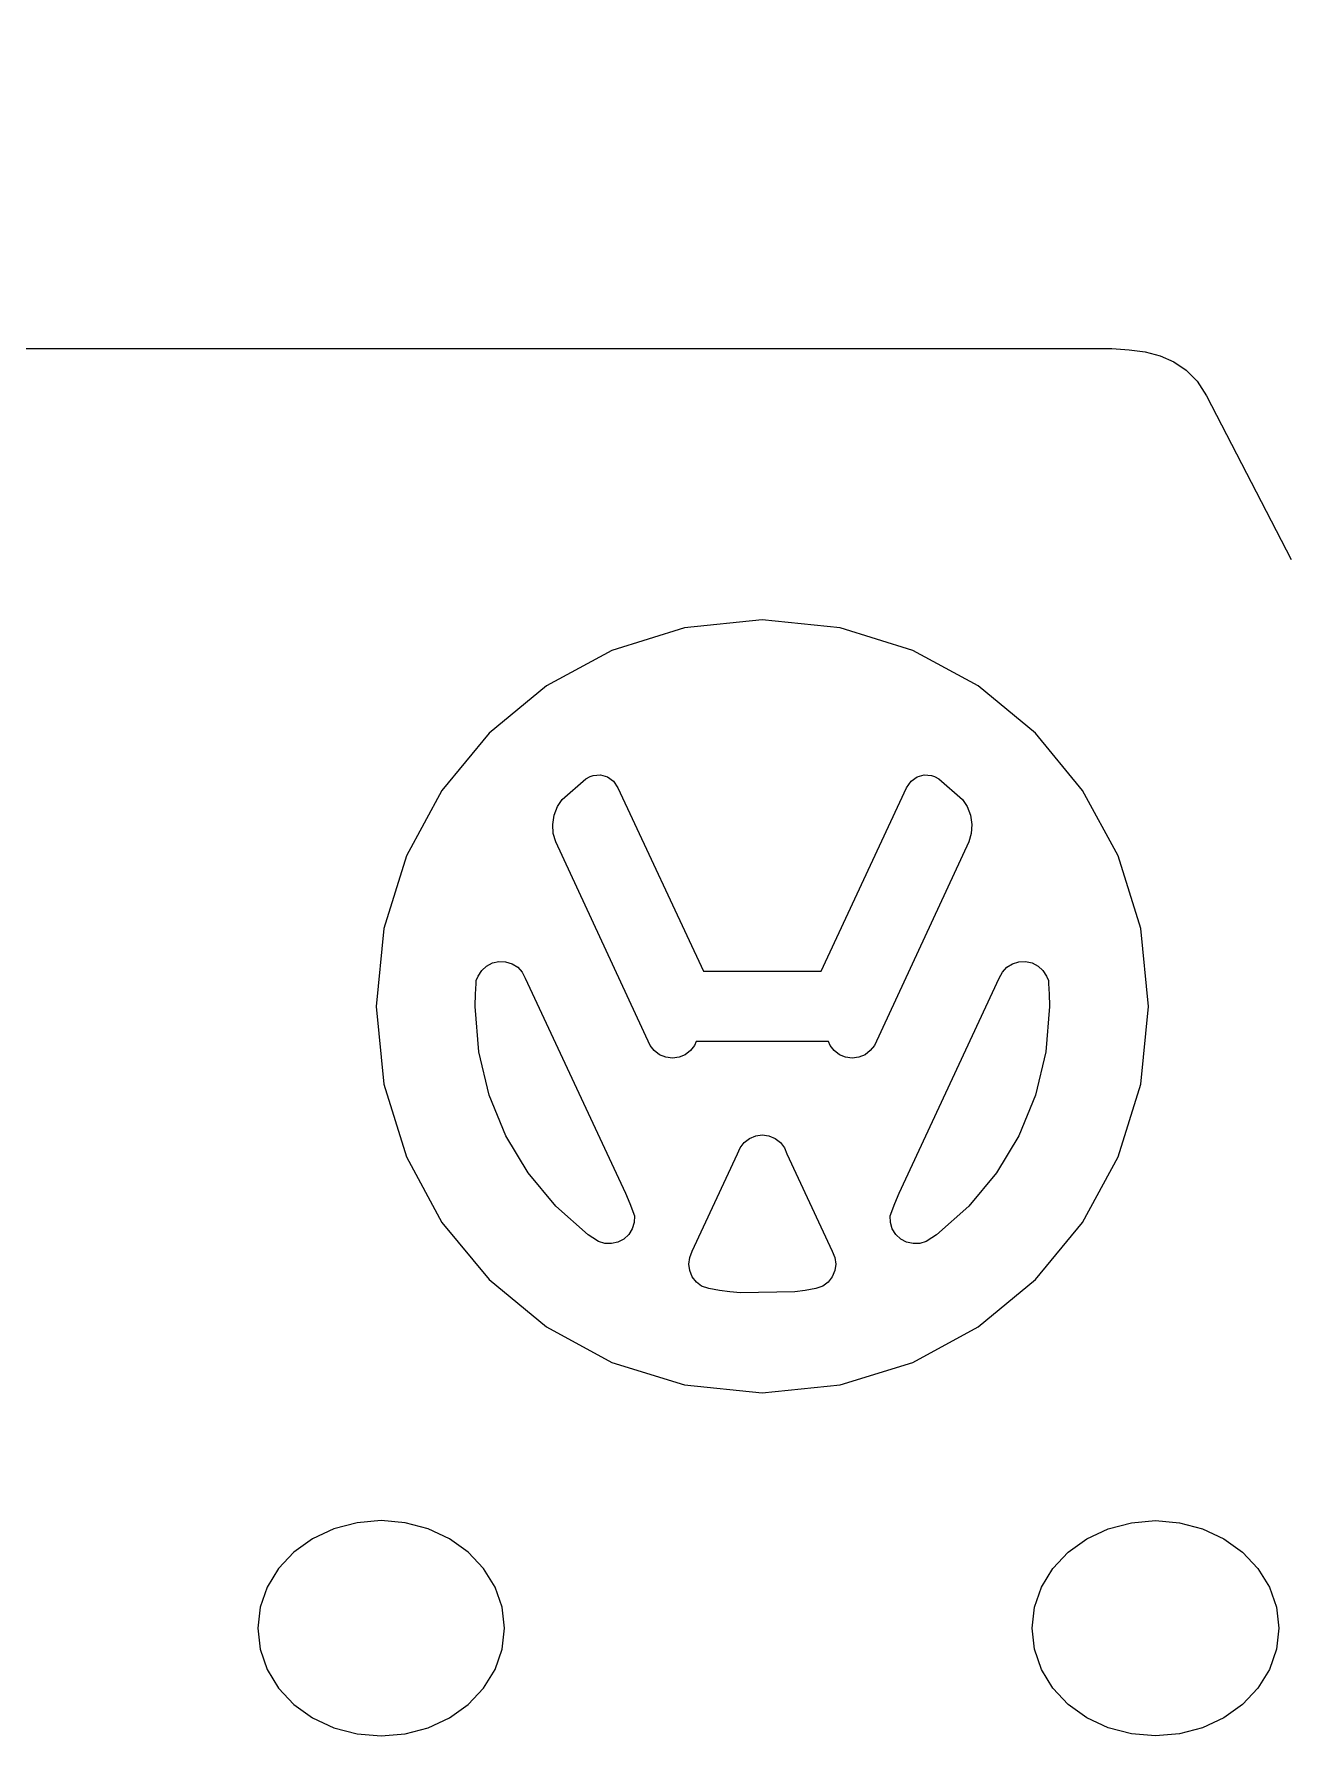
# Model space of a CAD drawing. Header units: millimetres. Extents: x -516 to 519, y -297 to 340.
# Drawn here: x -204.53 to -167.8, y -278.86 to -228.9 of the extents above; entities that cross this region are included whole.
import ezdxf

# ---------------------------------------------------------------- set-up
doc = ezdxf.new("R2010")
doc.units = ezdxf.units.MM
doc.header["$MEASUREMENT"] = 0
doc.layers.add('layer 1', color=7, linetype='Continuous')

msp = doc.modelspace()

# ---------------------------------------------------------------- linework, layer by layer
at = {"layer": 'layer 1', "color": 114, "lineweight": 18}
msp.add_open_spline([(-147.5539, -195.1329), (-147.5539, -195.1329), (-147.5539, -187.5409), (-147.5539, -187.5409), (-147.5539, -187.5409), (-149.0547, -187.5409), (-149.0547, -187.5409), (-149.0547, -187.5409), (-149.0547, -193.6321), (-149.0547, -193.6321), (-149.0547, -193.6321), (-262.4847, -193.6321), (-262.4847, -193.6321), (-262.4847, -193.6321), (-262.4847, -187.5409), (-262.4847, -187.5409), (-262.4847, -187.5409), (-263.9849, -187.5409), (-263.9849, -187.5409), (-263.9849, -187.5409), (-263.9849, -193.6321), (-263.9849, -193.6321), (-263.9849, -193.6321), (-283.1202, -193.6321), (-283.1202, -193.6321), (-283.1202, -193.6321), (-283.1202, -187.5409), (-283.1202, -187.5409), (-283.1202, -187.5409), (-284.621, -187.5409), (-284.621, -187.5409), (-284.621, -187.5409), (-284.621, -193.6321), (-284.621, -193.6321), (-284.621, -193.6321), (-320.6148, -193.6321), (-320.6148, -193.6321), (-320.6148, -193.6321), (-320.6148, -187.5409), (-320.6148, -187.5409), (-320.6148, -187.5409), (-322.1154, -187.5409), (-322.1154, -187.5409), (-322.1154, -187.5409), (-322.1154, -193.6321), (-322.1154, -193.6321), (-322.1154, -193.6321), (-324.5463, -193.6321), (-324.5463, -193.6321), (-324.5463, -193.6321), (-324.5463, -187.5409), (-324.5463, -187.5409), (-324.5463, -187.5409), (-326.0465, -187.5409), (-326.0465, -187.5409), (-326.0465, -187.5409), (-326.0465, -193.6321), (-326.0465, -193.6321), (-326.0465, -193.6321), (-364.675, -193.6321), (-364.675, -193.6321), (-364.675, -193.6321), (-369.4818, -193.7393), (-369.4818, -193.7393), (-369.4818, -193.7393), (-373.7056, -194.0437), (-373.7056, -194.0437), (-373.7056, -194.0437), (-377.445, -194.5232), (-377.445, -194.5232), (-377.445, -194.5232), (-380.8059, -195.1526), (-380.8059, -195.1526), (-380.8059, -195.1526), (-383.8933, -195.906), (-383.8933, -195.906), (-383.8933, -195.906), (-386.8117, -196.7573), (-386.8117, -196.7573), (-386.8117, -196.7573), (-389.6663, -197.6802), (-389.6663, -197.6802), (-389.6663, -197.6802), (-392.3459, -198.5767), (-392.3459, -198.5767), (-392.3459, -198.5767), (-392.3459, -200.1591), (-392.3459, -200.1591), (-392.3459, -200.1591), (-389.1972, -199.106), (-389.1972, -199.106), (-389.1972, -199.106), (-386.3705, -198.1919), (-386.3705, -198.1919), (-386.3705, -198.1919), (-383.505, -197.356), (-383.505, -197.356), (-383.505, -197.356), (-380.4899, -196.62), (-380.4899, -196.62), (-380.4899, -196.62), (-377.2111, -196.0066), (-377.2111, -196.0066), (-377.2111, -196.0066), (-373.5556, -195.538), (-373.5556, -195.538), (-373.5556, -195.538), (-369.4108, -195.2385), (-369.4108, -195.2385), (-369.4108, -195.2385), (-364.6581, -195.1329), (-364.6581, -195.1329), (-364.6581, -195.1329), (-326.0465, -195.1329), (-326.0465, -195.1329), (-326.0465, -195.1329), (-326.0465, -222.9142), (-326.0465, -222.9142), (-326.0465, -222.9142), (-371.7974, -222.9142), (-371.7974, -222.9142), (-371.7974, -222.9142), (-372.4588, -222.9618), (-372.4588, -222.9618), (-372.4588, -222.9618), (-373.1242, -223.1285), (-373.1242, -223.1285), (-373.1242, -223.1285), (-373.7246, -223.4227), (-373.7246, -223.4227), (-373.7246, -223.4227), (-374.2188, -223.8207), (-374.2188, -223.8207), (-374.2188, -223.8207), (-374.5841, -224.2651), (-374.5841, -224.2651), (-374.5841, -224.2651), (-374.8365, -224.6986), (-374.8365, -224.6986), (-374.8365, -224.6986), (-375.0104, -225.089), (-375.0104, -225.089), (-375.0104, -225.089), (-375.1378, -225.4236), (-375.1378, -225.4236), (-375.1378, -225.4236), (-378.8234, -235.448), (-378.8234, -235.448), (-378.8234, -235.448), (-379.163, -236.0729), (-379.163, -236.0729), (-379.163, -236.0729), (-379.5008, -236.7083), (-379.5008, -236.7083), (-379.5008, -236.7083), (-379.7965, -237.1872), (-379.7965, -237.1872), (-379.7965, -237.1872), (-380.0766, -237.5186), (-380.0766, -237.5186), (-380.0766, -237.5186), (-380.392, -237.7602), (-380.392, -237.7602), (-380.392, -237.7602), (-380.8551, -237.9658), (-380.8551, -237.9658), (-380.8551, -237.9658), (-381.5932, -238.1255), (-381.5932, -238.1255), (-381.5932, -238.1255), (-382.7249, -238.1915), (-382.7249, -238.1915), (-382.7249, -238.1915), (-392.3459, -238.1915), (-392.3459, -238.1915), (-392.3459, -238.1915), (-392.3459, -239.6923), (-392.3459, -239.6923), (-392.3459, -239.6923), (-382.6812, -239.6923), (-382.6812, -239.6923), (-382.6812, -239.6923), (-381.3897, -239.6168), (-381.3897, -239.6168), (-381.3897, -239.6168), (-380.387, -239.3999), (-380.387, -239.3999), (-380.387, -239.3999), (-379.62, -239.0592), (-379.62, -239.0592), (-379.62, -239.0592), (-379.0349, -238.6109), (-379.0349, -238.6109), (-379.0349, -238.6109), (-378.579, -238.0708), (-378.579, -238.0708), (-378.579, -238.0708), (-378.1985, -237.4563), (-378.1985, -237.4563), (-378.1985, -237.4563), (-377.841, -236.7832), (-377.841, -236.7832), (-377.841, -236.7832), (-377.4521, -236.0686), (-377.4521, -236.0686), (-377.4521, -236.0686), (-373.7322, -225.949), (-373.7322, -225.949), (-373.7322, -225.949), (-373.6229, -225.6615), (-373.6229, -225.6615), (-373.6229, -225.6615), (-373.4994, -225.3838), (-373.4994, -225.3838), (-373.4994, -225.3838), (-373.3478, -225.1247), (-373.3478, -225.1247), (-373.3478, -225.1247), (-373.1577, -224.8928), (-373.1577, -224.8928), (-373.1577, -224.8928), (-372.9143, -224.6964), (-372.9143, -224.6964), (-372.9143, -224.6964), (-372.6059, -224.5461), (-372.6059, -224.5461), (-372.6059, -224.5461), (-372.22, -224.4488), (-372.22, -224.4488), (-372.22, -224.4488), (-371.7438, -224.415), (-371.7438, -224.415), (-371.7438, -224.415), (-324.5463, -224.415), (-324.5463, -224.415), (-324.5463, -224.415), (-324.5463, -195.1329), (-324.5463, -195.1329), (-324.5463, -195.1329), (-322.1154, -195.1329), (-322.1154, -195.1329), (-322.1154, -195.1329), (-322.1154, -249.0481), (-322.1154, -249.0481)], degree=3, knots=[0, 0, 0, 0, 0.0123457, 0.0123457, 0.0123457, 0.0246914, 0.0246914, 0.0246914, 0.037037, 0.037037, 0.037037, 0.0493827, 0.0493827, 0.0493827, 0.0617284, 0.0617284, 0.0617284, 0.0740741, 0.0740741, 0.0740741, 0.0864198, 0.0864198, 0.0864198, 0.0987654, 0.0987654, 0.0987654, 0.1111111, 0.1111111, 0.1111111, 0.1234568, 0.1234568, 0.1234568, 0.1358025, 0.1358025, 0.1358025, 0.1481481, 0.1481481, 0.1481481, 0.1604938, 0.1604938, 0.1604938, 0.1728395, 0.1728395, 0.1728395, 0.1851852, 0.1851852, 0.1851852, 0.1975309, 0.1975309, 0.1975309, 0.2098765, 0.2098765, 0.2098765, 0.2222222, 0.2222222, 0.2222222, 0.2345679, 0.2345679, 0.2345679, 0.2469136, 0.2469136, 0.2469136, 0.2592593, 0.2592593, 0.2592593, 0.2716049, 0.2716049, 0.2716049, 0.2839506, 0.2839506, 0.2839506, 0.2962963, 0.2962963, 0.2962963, 0.308642, 0.308642, 0.308642, 0.3209877, 0.3209877, 0.3209877, 0.3333333, 0.3333333, 0.3333333, 0.345679, 0.345679, 0.345679, 0.3580247, 0.3580247, 0.3580247, 0.3703704, 0.3703704, 0.3703704, 0.382716, 0.382716, 0.382716, 0.3950617, 0.3950617, 0.3950617, 0.4074074, 0.4074074, 0.4074074, 0.4197531, 0.4197531, 0.4197531, 0.4320988, 0.4320988, 0.4320988, 0.4444444, 0.4444444, 0.4444444, 0.4567901, 0.4567901, 0.4567901, 0.4691358, 0.4691358, 0.4691358, 0.4814815, 0.4814815, 0.4814815, 0.4938272, 0.4938272, 0.4938272, 0.5061728, 0.5061728, 0.5061728, 0.5185185, 0.5185185, 0.5185185, 0.5308642, 0.5308642, 0.5308642, 0.5432099, 0.5432099, 0.5432099, 0.5555556, 0.5555556, 0.5555556, 0.5679012, 0.5679012, 0.5679012, 0.5802469, 0.5802469, 0.5802469, 0.5925926, 0.5925926, 0.5925926, 0.6049383, 0.6049383, 0.6049383, 0.617284, 0.617284, 0.617284, 0.6296296, 0.6296296, 0.6296296, 0.6419753, 0.6419753, 0.6419753, 0.654321, 0.654321, 0.654321, 0.6666667, 0.6666667, 0.6666667, 0.6790123, 0.6790123, 0.6790123, 0.691358, 0.691358, 0.691358, 0.7037037, 0.7037037, 0.7037037, 0.7160494, 0.7160494, 0.7160494, 0.7283951, 0.7283951, 0.7283951, 0.7407407, 0.7407407, 0.7407407, 0.7530864, 0.7530864, 0.7530864, 0.7654321, 0.7654321, 0.7654321, 0.7777778, 0.7777778, 0.7777778, 0.7901235, 0.7901235, 0.7901235, 0.8024691, 0.8024691, 0.8024691, 0.8148148, 0.8148148, 0.8148148, 0.8271605, 0.8271605, 0.8271605, 0.8395062, 0.8395062, 0.8395062, 0.8518519, 0.8518519, 0.8518519, 0.8641975, 0.8641975, 0.8641975, 0.8765432, 0.8765432, 0.8765432, 0.8888889, 0.8888889, 0.8888889, 0.9012346, 0.9012346, 0.9012346, 0.9135802, 0.9135802, 0.9135802, 0.9259259, 0.9259259, 0.9259259, 0.9382716, 0.9382716, 0.9382716, 0.9506173, 0.9506173, 0.9506173, 0.962963, 0.962963, 0.962963, 0.9753086, 0.9753086, 0.9753086, 0.9876543, 0.9876543, 0.9876543, 1, 1, 1, 1], dxfattribs=at)
at = {"layer": 'layer 1', "color": 250, "lineweight": 18}
for points, knots in [([(-392.3459, -249.0481), (-392.3459, -249.0481), (-377.8918, -249.0481), (-377.8918, -249.0481), (-377.8918, -249.0481), (-377.8918, -245.6731), (-377.8918, -245.6731), (-377.8918, -245.6731), (-377.679, -244.0575), (-377.679, -244.0575), (-377.679, -244.0575), (-377.0892, -242.326), (-377.0892, -242.326), (-377.0892, -242.326), (-376.1952, -240.5371), (-376.1952, -240.5371), (-376.1952, -240.5371), (-375.0695, -238.7493), (-375.0695, -238.7493), (-375.0695, -238.7493), (-373.7858, -237.0198), (-373.7858, -237.0198), (-373.7858, -237.0198), (-372.4156, -235.4076), (-372.4156, -235.4076), (-372.4156, -235.4076), (-371.0324, -233.9697), (-371.0324, -233.9697), (-371.0324, -233.9697), (-369.7087, -232.7647), (-369.7087, -232.7647), (-369.7087, -232.7647), (-368.659, -231.996), (-368.659, -231.996), (-368.659, -231.996), (-367.5918, -231.3251), (-367.5918, -231.3251), (-367.5918, -231.3251), (-366.5132, -230.7532), (-366.5132, -230.7532), (-366.5132, -230.7532), (-365.4296, -230.2815), (-365.4296, -230.2815), (-365.4296, -230.2815), (-364.6996, -230.0425), (-364.6996, -230.0425), (-364.6996, -230.0425), (-364.0594, -229.8567), (-364.0594, -229.8567), (-364.0594, -229.8567), (-363.4765, -229.7155), (-363.4765, -229.7155), (-363.4765, -229.7155), (-362.9195, -229.6127), (-362.9195, -229.6127), (-362.9195, -229.6127), (-362.3552, -229.5405), (-362.3552, -229.5405), (-362.3552, -229.5405), (-361.7522, -229.4914), (-361.7522, -229.4914), (-361.7522, -229.4914), (-361.078, -229.4581), (-361.078, -229.4581), (-361.078, -229.4581), (-360.3011, -229.4323), (-360.3011, -229.4323), (-360.3011, -229.4323), (-350.6338, -229.4323), (-350.6338, -229.4323), (-350.6338, -229.4323), (-349.8065, -229.4548), (-349.8065, -229.4548), (-349.8065, -229.4548), (-349.0942, -229.4832), (-349.0942, -229.4832), (-349.0942, -229.4832), (-348.4605, -229.5275), (-348.4605, -229.5275), (-348.4605, -229.5275), (-347.87, -229.5952), (-347.87, -229.5952), (-347.87, -229.5952), (-347.2872, -229.6953), (-347.2872, -229.6953), (-347.2872, -229.6953), (-346.677, -229.8374), (-346.677, -229.8374), (-346.677, -229.8374), (-346.0034, -230.0299), (-346.0034, -230.0299), (-346.0034, -230.0299), (-345.2316, -230.2815), (-345.2316, -230.2815), (-345.2316, -230.2815), (-344.1483, -230.7532), (-344.1483, -230.7532), (-344.1483, -230.7532), (-343.0697, -231.3251), (-343.0697, -231.3251), (-343.0697, -231.3251), (-342.0025, -231.996), (-342.0025, -231.996), (-342.0025, -231.996), (-340.9523, -232.7647), (-340.9523, -232.7647), (-340.9523, -232.7647), (-339.9254, -233.629), (-339.9254, -233.629), (-339.9254, -233.629), (-338.9292, -234.5885), (-338.9292, -234.5885), (-338.9292, -234.5885), (-337.968, -235.6405), (-337.968, -235.6405), (-337.968, -235.6405), (-337.0496, -236.7849), (-337.0496, -236.7849), (-337.0496, -236.7849), (-336.1791, -238.0182), (-336.1791, -238.0182), (-336.1791, -238.0182), (-335.5548, -238.9915), (-335.5548, -238.9915), (-335.5548, -238.9915), (-334.9441, -239.9051), (-334.9441, -239.9051), (-334.9441, -239.9051), (-334.3689, -240.7869), (-334.3689, -240.7869), (-334.3689, -240.7869), (-333.8501, -241.6638), (-333.8501, -241.6638), (-333.8501, -241.6638), (-333.4095, -242.5638), (-333.4095, -242.5638), (-333.4095, -242.5638), (-333.0682, -243.514), (-333.0682, -243.514), (-333.0682, -243.514), (-332.848, -244.5413), (-332.848, -244.5413), (-332.848, -244.5413), (-332.7697, -245.6731), (-332.7697, -245.6731), (-332.7697, -245.6731), (-332.7697, -249.0481), (-332.7697, -249.0481), (-332.7697, -249.0481), (-322.1154, -249.0481), (-322.1154, -249.0481), (-322.1154, -249.0481), (-320.6148, -249.0475), (-320.6148, -249.0475), (-320.6148, -249.0475), (-284.621, -249.0475), (-284.621, -249.0475), (-284.621, -249.0475), (-283.1202, -249.0475), (-283.1202, -249.0475), (-283.1202, -249.0475), (-222.3429, -249.0481), (-222.3429, -249.0481), (-222.3429, -249.0481), (-222.3429, -245.6731), (-222.3429, -245.6731), (-222.3429, -245.6731), (-219.1517, -239.518), (-219.1517, -239.518), (-219.1517, -239.518), (-218.8794, -239.0932), (-218.8794, -239.0932), (-218.8794, -239.0932), (-218.5601, -238.7646), (-218.5601, -238.7646), (-218.5601, -238.7646), (-218.197, -238.5191), (-218.197, -238.5191), (-218.197, -238.5191), (-217.7941, -238.3457), (-217.7941, -238.3457), (-217.7941, -238.3457), (-217.3539, -238.2321), (-217.3539, -238.2321), (-217.3539, -238.2321), (-216.8805, -238.1653), (-216.8805, -238.1653), (-216.8805, -238.1653), (-216.378, -238.1348), (-216.378, -238.1348), (-216.378, -238.1348), (-215.8488, -238.127), (-215.8488, -238.127), (-215.8488, -238.127), (-173.4063, -238.127), (-173.4063, -238.127), (-173.4063, -238.127), (-172.8772, -238.1348), (-172.8772, -238.1348), (-172.8772, -238.1348), (-172.3747, -238.1653), (-172.3747, -238.1653), (-172.3747, -238.1653), (-171.9017, -238.2321), (-171.9017, -238.2321), (-171.9017, -238.2321), (-171.4616, -238.3457), (-171.4616, -238.3457), (-171.4616, -238.3457), (-171.0582, -238.5191), (-171.0582, -238.5191), (-171.0582, -238.5191), (-170.695, -238.7646), (-170.695, -238.7646), (-170.695, -238.7646), (-170.3758, -239.0932), (-170.3758, -239.0932), (-170.3758, -239.0932), (-170.1041, -239.518), (-170.1041, -239.518), (-170.1041, -239.518), (-167.6126, -244.3226), (-167.6126, -244.3226)], [0, 0, 0, 0, 0.0135135, 0.0135135, 0.0135135, 0.027027, 0.027027, 0.027027, 0.0405405, 0.0405405, 0.0405405, 0.0540541, 0.0540541, 0.0540541, 0.0675676, 0.0675676, 0.0675676, 0.0810811, 0.0810811, 0.0810811, 0.0945946, 0.0945946, 0.0945946, 0.1081081, 0.1081081, 0.1081081, 0.1216216, 0.1216216, 0.1216216, 0.1351351, 0.1351351, 0.1351351, 0.1486486, 0.1486486, 0.1486486, 0.1621622, 0.1621622, 0.1621622, 0.1756757, 0.1756757, 0.1756757, 0.1891892, 0.1891892, 0.1891892, 0.2027027, 0.2027027, 0.2027027, 0.2162162, 0.2162162, 0.2162162, 0.2297297, 0.2297297, 0.2297297, 0.2432432, 0.2432432, 0.2432432, 0.2567568, 0.2567568, 0.2567568, 0.2702703, 0.2702703, 0.2702703, 0.2837838, 0.2837838, 0.2837838, 0.2972973, 0.2972973, 0.2972973, 0.3108108, 0.3108108, 0.3108108, 0.3243243, 0.3243243, 0.3243243, 0.3378378, 0.3378378, 0.3378378, 0.3513514, 0.3513514, 0.3513514, 0.3648649, 0.3648649, 0.3648649, 0.3783784, 0.3783784, 0.3783784, 0.3918919, 0.3918919, 0.3918919, 0.4054054, 0.4054054, 0.4054054, 0.4189189, 0.4189189, 0.4189189, 0.4324324, 0.4324324, 0.4324324, 0.4459459, 0.4459459, 0.4459459, 0.4594595, 0.4594595, 0.4594595, 0.472973, 0.472973, 0.472973, 0.4864865, 0.4864865, 0.4864865, 0.5, 0.5, 0.5, 0.5135135, 0.5135135, 0.5135135, 0.527027, 0.527027, 0.527027, 0.5405405, 0.5405405, 0.5405405, 0.5540541, 0.5540541, 0.5540541, 0.5675676, 0.5675676, 0.5675676, 0.5810811, 0.5810811, 0.5810811, 0.5945946, 0.5945946, 0.5945946, 0.6081081, 0.6081081, 0.6081081, 0.6216216, 0.6216216, 0.6216216, 0.6351351, 0.6351351, 0.6351351, 0.6486486, 0.6486486, 0.6486486, 0.6621622, 0.6621622, 0.6621622, 0.6756757, 0.6756757, 0.6756757, 0.6891892, 0.6891892, 0.6891892, 0.7027027, 0.7027027, 0.7027027, 0.7162162, 0.7162162, 0.7162162, 0.7297297, 0.7297297, 0.7297297, 0.7432432, 0.7432432, 0.7432432, 0.7567568, 0.7567568, 0.7567568, 0.7702703, 0.7702703, 0.7702703, 0.7837838, 0.7837838, 0.7837838, 0.7972973, 0.7972973, 0.7972973, 0.8108108, 0.8108108, 0.8108108, 0.8243243, 0.8243243, 0.8243243, 0.8378378, 0.8378378, 0.8378378, 0.8513514, 0.8513514, 0.8513514, 0.8648649, 0.8648649, 0.8648649, 0.8783784, 0.8783784, 0.8783784, 0.8918919, 0.8918919, 0.8918919, 0.9054054, 0.9054054, 0.9054054, 0.9189189, 0.9189189, 0.9189189, 0.9324324, 0.9324324, 0.9324324, 0.9459459, 0.9459459, 0.9459459, 0.9594595, 0.9594595, 0.9594595, 0.972973, 0.972973, 0.972973, 0.9864865, 0.9864865, 0.9864865, 1, 1, 1, 1]), ([(-183.1434, -246.1006), (-183.1434, -246.1006), (-180.857, -246.3309), (-180.857, -246.3309), (-180.857, -246.3309), (-178.7279, -246.9923), (-178.7279, -246.9923), (-178.7279, -246.9923), (-176.8013, -248.0376), (-176.8013, -248.0376), (-176.8013, -248.0376), (-175.1223, -249.4232), (-175.1223, -249.4232), (-175.1223, -249.4232), (-173.7374, -251.1016), (-173.7374, -251.1016), (-173.7374, -251.1016), (-172.6914, -253.0283), (-172.6914, -253.0283), (-172.6914, -253.0283), (-172.0304, -255.1579), (-172.0304, -255.1579), (-172.0304, -255.1579), (-171.8003, -257.4437), (-171.8003, -257.4437), (-171.8003, -257.4437), (-172.0304, -259.7301), (-172.0304, -259.7301), (-172.0304, -259.7301), (-172.6914, -261.8592), (-172.6914, -261.8592), (-172.6914, -261.8592), (-173.7374, -263.7858), (-173.7374, -263.7858), (-173.7374, -263.7858), (-175.1223, -265.4648), (-175.1223, -265.4648), (-175.1223, -265.4648), (-176.8013, -266.8497), (-176.8013, -266.8497), (-176.8013, -266.8497), (-178.7279, -267.8957), (-178.7279, -267.8957), (-178.7279, -267.8957), (-180.857, -268.5567), (-180.857, -268.5567), (-180.857, -268.5567), (-183.1434, -268.7875), (-183.1434, -268.7875), (-183.1434, -268.7875), (-185.4292, -268.5567), (-185.4292, -268.5567), (-185.4292, -268.5567), (-187.5588, -267.8957), (-187.5588, -267.8957), (-187.5588, -267.8957), (-189.4855, -266.8497), (-189.4855, -266.8497), (-189.4855, -266.8497), (-191.1639, -265.4648), (-191.1639, -265.4648), (-191.1639, -265.4648), (-192.5494, -263.7858), (-192.5494, -263.7858), (-192.5494, -263.7858), (-193.5953, -261.8592), (-193.5953, -261.8592), (-193.5953, -261.8592), (-194.2562, -259.7301), (-194.2562, -259.7301), (-194.2562, -259.7301), (-194.4865, -257.4437), (-194.4865, -257.4437), (-194.4865, -257.4437), (-194.2562, -255.1579), (-194.2562, -255.1579), (-194.2562, -255.1579), (-193.5953, -253.0283), (-193.5953, -253.0283), (-193.5953, -253.0283), (-192.5494, -251.1016), (-192.5494, -251.1016), (-192.5494, -251.1016), (-191.1639, -249.4232), (-191.1639, -249.4232), (-191.1639, -249.4232), (-189.4855, -248.0376), (-189.4855, -248.0376), (-189.4855, -248.0376), (-187.5588, -246.9923), (-187.5588, -246.9923), (-187.5588, -246.9923), (-185.4292, -246.3309), (-185.4292, -246.3309), (-185.4292, -246.3309), (-183.1434, -246.1006), (-183.1434, -246.1006)], [0, 0, 0, 0, 0.03125, 0.03125, 0.03125, 0.0625, 0.0625, 0.0625, 0.09375, 0.09375, 0.09375, 0.125, 0.125, 0.125, 0.15625, 0.15625, 0.15625, 0.1875, 0.1875, 0.1875, 0.21875, 0.21875, 0.21875, 0.25, 0.25, 0.25, 0.28125, 0.28125, 0.28125, 0.3125, 0.3125, 0.3125, 0.34375, 0.34375, 0.34375, 0.375, 0.375, 0.375, 0.40625, 0.40625, 0.40625, 0.4375, 0.4375, 0.4375, 0.46875, 0.46875, 0.46875, 0.5, 0.5, 0.5, 0.53125, 0.53125, 0.53125, 0.5625, 0.5625, 0.5625, 0.59375, 0.59375, 0.59375, 0.625, 0.625, 0.625, 0.65625, 0.65625, 0.65625, 0.6875, 0.6875, 0.6875, 0.71875, 0.71875, 0.71875, 0.75, 0.75, 0.75, 0.78125, 0.78125, 0.78125, 0.8125, 0.8125, 0.8125, 0.84375, 0.84375, 0.84375, 0.875, 0.875, 0.875, 0.90625, 0.90625, 0.90625, 0.9375, 0.9375, 0.9375, 0.96875, 0.96875, 0.96875, 1, 1, 1, 1]), ([(-183.1434, -256.4142), (-183.1434, -256.4142), (-184.8733, -256.4142), (-184.8733, -256.4142), (-184.8733, -256.4142), (-187.3816, -251.0257), (-187.3816, -251.0257), (-187.3816, -251.0257), (-187.5097, -250.836), (-187.5097, -250.836), (-187.5097, -250.836), (-187.6868, -250.7058), (-187.6868, -250.7058), (-187.6868, -250.7058), (-187.8951, -250.6472), (-187.8951, -250.6472), (-187.8951, -250.6472), (-188.1138, -250.6669), (-188.1138, -250.6669), (-188.1138, -250.6669), (-188.1968, -250.6921), (-188.1968, -250.6921), (-188.1968, -250.6921), (-188.3221, -250.7627), (-188.3221, -250.7627), (-188.3221, -250.7627), (-189.0229, -251.3711), (-189.0229, -251.3711), (-189.0229, -251.3711), (-189.1624, -251.5772), (-189.1624, -251.5772), (-189.1624, -251.5772), (-189.2569, -251.8294), (-189.2569, -251.8294), (-189.2569, -251.8294), (-189.2973, -252.1037), (-189.2973, -252.1037), (-189.2973, -252.1037), (-189.2805, -252.3723), (-189.2805, -252.3723), (-189.2805, -252.3723), (-189.2072, -252.61), (-189.2072, -252.61), (-189.2072, -252.61), (-186.4336, -258.5885), (-186.4336, -258.5885), (-186.4336, -258.5885), (-186.3145, -258.7444), (-186.3145, -258.7444), (-186.3145, -258.7444), (-186.1592, -258.8636), (-186.1592, -258.8636), (-186.1592, -258.8636), (-185.9781, -258.9385), (-185.9781, -258.9385), (-185.9781, -258.9385), (-185.7835, -258.9642), (-185.7835, -258.9642), (-185.7835, -258.9642), (-185.5895, -258.9385), (-185.5895, -258.9385), (-185.5895, -258.9385), (-185.4084, -258.8636), (-185.4084, -258.8636), (-185.4084, -258.8636), (-185.2531, -258.7444), (-185.2531, -258.7444), (-185.2531, -258.7444), (-185.134, -258.5885), (-185.134, -258.5885), (-185.134, -258.5885), (-185.0898, -258.4732), (-185.0898, -258.4732), (-185.0898, -258.4732), (-181.197, -258.4732), (-181.197, -258.4732), (-181.197, -258.4732), (-181.1527, -258.5885), (-181.1527, -258.5885), (-181.1527, -258.5885), (-181.0335, -258.7444), (-181.0335, -258.7444), (-181.0335, -258.7444), (-180.8782, -258.8636), (-180.8782, -258.8636), (-180.8782, -258.8636), (-180.6972, -258.9385), (-180.6972, -258.9385), (-180.6972, -258.9385), (-180.5027, -258.9642), (-180.5027, -258.9642), (-180.5027, -258.9642), (-180.3085, -258.9385), (-180.3085, -258.9385), (-180.3085, -258.9385), (-180.1276, -258.8636), (-180.1276, -258.8636), (-180.1276, -258.8636), (-179.9724, -258.7444), (-179.9724, -258.7444), (-179.9724, -258.7444), (-179.8532, -258.5885), (-179.8532, -258.5885), (-179.8532, -258.5885), (-177.0795, -252.61), (-177.0795, -252.61), (-177.0795, -252.61), (-177.0062, -252.3723), (-177.0062, -252.3723), (-177.0062, -252.3723), (-176.9888, -252.1037), (-176.9888, -252.1037), (-176.9888, -252.1037), (-177.0298, -251.8294), (-177.0298, -251.8294), (-177.0298, -251.8294), (-177.1243, -251.5772), (-177.1243, -251.5772), (-177.1243, -251.5772), (-177.2638, -251.3711), (-177.2638, -251.3711), (-177.2638, -251.3711), (-177.9647, -250.7627), (-177.9647, -250.7627), (-177.9647, -250.7627), (-178.0898, -250.6921), (-178.0898, -250.6921), (-178.0898, -250.6921), (-178.173, -250.6669), (-178.173, -250.6669), (-178.173, -250.6669), (-178.3917, -250.6472), (-178.3917, -250.6472), (-178.3917, -250.6472), (-178.6, -250.7058), (-178.6, -250.7058), (-178.6, -250.7058), (-178.7765, -250.836), (-178.7765, -250.836), (-178.7765, -250.836), (-178.905, -251.0257), (-178.905, -251.0257), (-178.905, -251.0257), (-181.4135, -256.4142), (-181.4135, -256.4142), (-181.4135, -256.4142), (-183.1434, -256.4142), (-183.1434, -256.4142)], [0, 0, 0, 0, 0.0204082, 0.0204082, 0.0204082, 0.0408163, 0.0408163, 0.0408163, 0.0612245, 0.0612245, 0.0612245, 0.0816327, 0.0816327, 0.0816327, 0.1020408, 0.1020408, 0.1020408, 0.122449, 0.122449, 0.122449, 0.1428571, 0.1428571, 0.1428571, 0.1632653, 0.1632653, 0.1632653, 0.1836735, 0.1836735, 0.1836735, 0.2040816, 0.2040816, 0.2040816, 0.2244898, 0.2244898, 0.2244898, 0.244898, 0.244898, 0.244898, 0.2653061, 0.2653061, 0.2653061, 0.2857143, 0.2857143, 0.2857143, 0.3061224, 0.3061224, 0.3061224, 0.3265306, 0.3265306, 0.3265306, 0.3469388, 0.3469388, 0.3469388, 0.3673469, 0.3673469, 0.3673469, 0.3877551, 0.3877551, 0.3877551, 0.4081633, 0.4081633, 0.4081633, 0.4285714, 0.4285714, 0.4285714, 0.4489796, 0.4489796, 0.4489796, 0.4693878, 0.4693878, 0.4693878, 0.4897959, 0.4897959, 0.4897959, 0.5102041, 0.5102041, 0.5102041, 0.5306122, 0.5306122, 0.5306122, 0.5510204, 0.5510204, 0.5510204, 0.5714286, 0.5714286, 0.5714286, 0.5918367, 0.5918367, 0.5918367, 0.6122449, 0.6122449, 0.6122449, 0.6326531, 0.6326531, 0.6326531, 0.6530612, 0.6530612, 0.6530612, 0.6734694, 0.6734694, 0.6734694, 0.6938776, 0.6938776, 0.6938776, 0.7142857, 0.7142857, 0.7142857, 0.7346939, 0.7346939, 0.7346939, 0.755102, 0.755102, 0.755102, 0.7755102, 0.7755102, 0.7755102, 0.7959184, 0.7959184, 0.7959184, 0.8163265, 0.8163265, 0.8163265, 0.8367347, 0.8367347, 0.8367347, 0.8571429, 0.8571429, 0.8571429, 0.877551, 0.877551, 0.877551, 0.8979592, 0.8979592, 0.8979592, 0.9183673, 0.9183673, 0.9183673, 0.9387755, 0.9387755, 0.9387755, 0.9591837, 0.9591837, 0.9591837, 0.9795918, 0.9795918, 0.9795918, 1, 1, 1, 1]), ([(-191.5429, -256.6886), (-191.5429, -256.6886), (-191.5456, -256.7483), (-191.5456, -256.7483), (-191.5456, -256.7483), (-191.5532, -256.944), (-191.5532, -256.944), (-191.5532, -256.944), (-191.568, -257.0637), (-191.568, -257.0637), (-191.568, -257.0637), (-191.5762, -257.4437), (-191.5762, -257.4437), (-191.5762, -257.4437), (-191.4706, -258.7827), (-191.4706, -258.7827), (-191.4706, -258.7827), (-191.1645, -260.0543), (-191.1645, -260.0543), (-191.1645, -260.0543), (-190.674, -261.2435), (-190.674, -261.2435), (-190.674, -261.2435), (-190.0152, -262.3327), (-190.0152, -262.3327), (-190.0152, -262.3327), (-189.205, -263.3064), (-189.205, -263.3064), (-189.205, -263.3064), (-188.2591, -264.1483), (-188.2591, -264.1483), (-188.2591, -264.1483), (-188.122, -264.2413), (-188.122, -264.2413), (-188.122, -264.2413), (-187.9563, -264.3457), (-187.9563, -264.3457), (-187.9563, -264.3457), (-187.7692, -264.4037), (-187.7692, -264.4037), (-187.7692, -264.4037), (-187.573, -264.4108), (-187.573, -264.4108), (-187.573, -264.4108), (-187.3823, -264.3676), (-187.3823, -264.3676), (-187.3823, -264.3676), (-187.2088, -264.2763), (-187.2088, -264.2763), (-187.2088, -264.2763), (-187.065, -264.1429), (-187.065, -264.1429), (-187.065, -264.1429), (-186.9612, -263.9772), (-186.9612, -263.9772), (-186.9612, -263.9772), (-186.9032, -263.7903), (-186.9032, -263.7903), (-186.9032, -263.7903), (-186.8956, -263.5945), (-186.8956, -263.5945), (-186.8956, -263.5945), (-187.0306, -263.2299), (-187.0306, -263.2299), (-187.0306, -263.2299), (-187.1634, -262.9275), (-187.1634, -262.9275), (-187.1634, -262.9275), (-190.1022, -256.6138), (-190.1022, -256.6138), (-190.1022, -256.6138), (-190.1941, -256.4405), (-190.1941, -256.4405), (-190.1941, -256.4405), (-190.3269, -256.2967), (-190.3269, -256.2967), (-190.3269, -256.2967), (-190.4926, -256.1922), (-190.4926, -256.1922), (-190.4926, -256.1922), (-190.6801, -256.1343), (-190.6801, -256.1343), (-190.6801, -256.1343), (-190.8758, -256.1271), (-190.8758, -256.1271), (-190.8758, -256.1271), (-191.0666, -256.1704), (-191.0666, -256.1704), (-191.0666, -256.1704), (-191.24, -256.2623), (-191.24, -256.2623), (-191.24, -256.2623), (-191.3837, -256.3951), (-191.3837, -256.3951), (-191.3837, -256.3951), (-191.4881, -256.5608), (-191.4881, -256.5608), (-191.4881, -256.5608), (-191.5429, -256.6886), (-191.5429, -256.6886)], [0, 0, 0, 0, 0.030303, 0.030303, 0.030303, 0.0606061, 0.0606061, 0.0606061, 0.0909091, 0.0909091, 0.0909091, 0.1212121, 0.1212121, 0.1212121, 0.1515152, 0.1515152, 0.1515152, 0.1818182, 0.1818182, 0.1818182, 0.2121212, 0.2121212, 0.2121212, 0.2424242, 0.2424242, 0.2424242, 0.2727273, 0.2727273, 0.2727273, 0.3030303, 0.3030303, 0.3030303, 0.3333333, 0.3333333, 0.3333333, 0.3636364, 0.3636364, 0.3636364, 0.3939394, 0.3939394, 0.3939394, 0.4242424, 0.4242424, 0.4242424, 0.4545455, 0.4545455, 0.4545455, 0.4848485, 0.4848485, 0.4848485, 0.5151515, 0.5151515, 0.5151515, 0.5454545, 0.5454545, 0.5454545, 0.5757576, 0.5757576, 0.5757576, 0.6060606, 0.6060606, 0.6060606, 0.6363636, 0.6363636, 0.6363636, 0.6666667, 0.6666667, 0.6666667, 0.6969697, 0.6969697, 0.6969697, 0.7272727, 0.7272727, 0.7272727, 0.7575758, 0.7575758, 0.7575758, 0.7878788, 0.7878788, 0.7878788, 0.8181818, 0.8181818, 0.8181818, 0.8484848, 0.8484848, 0.8484848, 0.8787879, 0.8787879, 0.8787879, 0.9090909, 0.9090909, 0.9090909, 0.9393939, 0.9393939, 0.9393939, 0.969697, 0.969697, 0.969697, 1, 1, 1, 1]), ([(-174.7405, -256.7483), (-174.7405, -256.7483), (-174.7433, -256.6886), (-174.7433, -256.6886), (-174.7433, -256.6886), (-174.7985, -256.5608), (-174.7985, -256.5608), (-174.7985, -256.5608), (-174.903, -256.3951), (-174.903, -256.3951), (-174.903, -256.3951), (-175.0468, -256.2623), (-175.0468, -256.2623), (-175.0468, -256.2623), (-175.2201, -256.1704), (-175.2201, -256.1704), (-175.2201, -256.1704), (-175.4108, -256.1271), (-175.4108, -256.1271), (-175.4108, -256.1271), (-175.6066, -256.1343), (-175.6066, -256.1343), (-175.6066, -256.1343), (-175.7936, -256.1922), (-175.7936, -256.1922), (-175.7936, -256.1922), (-175.9598, -256.2967), (-175.9598, -256.2967), (-175.9598, -256.2967), (-176.0927, -256.4405), (-176.0927, -256.4405), (-176.0927, -256.4405), (-176.184, -256.6138), (-176.184, -256.6138), (-176.184, -256.6138), (-179.1232, -262.9275), (-179.1232, -262.9275), (-179.1232, -262.9275), (-179.256, -263.2299), (-179.256, -263.2299), (-179.256, -263.2299), (-179.3906, -263.5945), (-179.3906, -263.5945), (-179.3906, -263.5945), (-179.3834, -263.7903), (-179.3834, -263.7903), (-179.3834, -263.7903), (-179.3255, -263.9772), (-179.3255, -263.9772), (-179.3255, -263.9772), (-179.221, -264.1429), (-179.221, -264.1429), (-179.221, -264.1429), (-179.0778, -264.2763), (-179.0778, -264.2763), (-179.0778, -264.2763), (-178.9045, -264.3676), (-178.9045, -264.3676), (-178.9045, -264.3676), (-178.7131, -264.4108), (-178.7131, -264.4108), (-178.7131, -264.4108), (-178.5174, -264.4037), (-178.5174, -264.4037), (-178.5174, -264.4037), (-178.3305, -264.3457), (-178.3305, -264.3457), (-178.3305, -264.3457), (-178.1648, -264.2413), (-178.1648, -264.2413), (-178.1648, -264.2413), (-178.0275, -264.1483), (-178.0275, -264.1483), (-178.0275, -264.1483), (-177.0817, -263.3064), (-177.0817, -263.3064), (-177.0817, -263.3064), (-176.271, -262.3327), (-176.271, -262.3327), (-176.271, -262.3327), (-175.6126, -261.2435), (-175.6126, -261.2435), (-175.6126, -261.2435), (-175.1223, -260.0543), (-175.1223, -260.0543), (-175.1223, -260.0543), (-174.816, -258.7827), (-174.816, -258.7827), (-174.816, -258.7827), (-174.71, -257.4437), (-174.71, -257.4437), (-174.71, -257.4437), (-174.7187, -257.0637), (-174.7187, -257.0637), (-174.7187, -257.0637), (-174.7334, -256.944), (-174.7334, -256.944), (-174.7334, -256.944), (-174.7405, -256.7483), (-174.7405, -256.7483)], [0, 0, 0, 0, 0.030303, 0.030303, 0.030303, 0.0606061, 0.0606061, 0.0606061, 0.0909091, 0.0909091, 0.0909091, 0.1212121, 0.1212121, 0.1212121, 0.1515152, 0.1515152, 0.1515152, 0.1818182, 0.1818182, 0.1818182, 0.2121212, 0.2121212, 0.2121212, 0.2424242, 0.2424242, 0.2424242, 0.2727273, 0.2727273, 0.2727273, 0.3030303, 0.3030303, 0.3030303, 0.3333333, 0.3333333, 0.3333333, 0.3636364, 0.3636364, 0.3636364, 0.3939394, 0.3939394, 0.3939394, 0.4242424, 0.4242424, 0.4242424, 0.4545455, 0.4545455, 0.4545455, 0.4848485, 0.4848485, 0.4848485, 0.5151515, 0.5151515, 0.5151515, 0.5454545, 0.5454545, 0.5454545, 0.5757576, 0.5757576, 0.5757576, 0.6060606, 0.6060606, 0.6060606, 0.6363636, 0.6363636, 0.6363636, 0.6666667, 0.6666667, 0.6666667, 0.6969697, 0.6969697, 0.6969697, 0.7272727, 0.7272727, 0.7272727, 0.7575758, 0.7575758, 0.7575758, 0.7878788, 0.7878788, 0.7878788, 0.8181818, 0.8181818, 0.8181818, 0.8484848, 0.8484848, 0.8484848, 0.8787879, 0.8787879, 0.8787879, 0.9090909, 0.9090909, 0.9090909, 0.9393939, 0.9393939, 0.9393939, 0.969697, 0.969697, 0.969697, 1, 1, 1, 1]), ([(-182.9492, -261.2446), (-182.9492, -261.2446), (-183.1434, -261.219), (-183.1434, -261.219), (-183.1434, -261.219), (-183.3374, -261.2446), (-183.3374, -261.2446), (-183.3374, -261.2446), (-183.5185, -261.3196), (-183.5185, -261.3196), (-183.5185, -261.3196), (-183.6737, -261.4388), (-183.6737, -261.4388), (-183.6737, -261.4388), (-183.7929, -261.5945), (-183.7929, -261.5945), (-183.7929, -261.5945), (-183.8684, -261.7755), (-183.8684, -261.7755), (-183.8684, -261.7755), (-185.1991, -264.6334), (-185.1991, -264.6334), (-185.1991, -264.6334), (-185.2739, -264.8142), (-185.2739, -264.8142), (-185.2739, -264.8142), (-185.2996, -265.0084), (-185.2996, -265.0084), (-185.2996, -265.0084), (-185.2739, -265.2029), (-185.2739, -265.2029), (-185.2739, -265.2029), (-185.1991, -265.3839), (-185.1991, -265.3839), (-185.1991, -265.3839), (-185.0799, -265.5392), (-185.0799, -265.5392), (-185.0799, -265.5392), (-184.9246, -265.6584), (-184.9246, -265.6584), (-184.9246, -265.6584), (-184.7113, -265.7311), (-184.7113, -265.7311), (-184.7113, -265.7311), (-184.4046, -265.783), (-184.4046, -265.783), (-184.4046, -265.783), (-184.0942, -265.8241), (-184.0942, -265.8241), (-184.0942, -265.8241), (-183.7804, -265.8531), (-183.7804, -265.8531), (-183.7804, -265.8531), (-182.192, -265.8241), (-182.192, -265.8241), (-182.192, -265.8241), (-181.882, -265.783), (-181.882, -265.783), (-181.882, -265.783), (-181.5753, -265.7311), (-181.5753, -265.7311), (-181.5753, -265.7311), (-181.3621, -265.6584), (-181.3621, -265.6584), (-181.3621, -265.6584), (-181.2068, -265.5392), (-181.2068, -265.5392), (-181.2068, -265.5392), (-181.0876, -265.3839), (-181.0876, -265.3839), (-181.0876, -265.3839), (-181.0127, -265.2029), (-181.0127, -265.2029), (-181.0127, -265.2029), (-180.987, -265.0084), (-180.987, -265.0084), (-180.987, -265.0084), (-181.0127, -264.8142), (-181.0127, -264.8142), (-181.0127, -264.8142), (-181.0876, -264.6334), (-181.0876, -264.6334), (-181.0876, -264.6334), (-182.4184, -261.7755), (-182.4184, -261.7755), (-182.4184, -261.7755), (-182.4933, -261.5945), (-182.4933, -261.5945), (-182.4933, -261.5945), (-182.6124, -261.4388), (-182.6124, -261.4388), (-182.6124, -261.4388), (-182.7684, -261.3196), (-182.7684, -261.3196), (-182.7684, -261.3196), (-182.9492, -261.2446), (-182.9492, -261.2446)], [0, 0, 0, 0, 0.03125, 0.03125, 0.03125, 0.0625, 0.0625, 0.0625, 0.09375, 0.09375, 0.09375, 0.125, 0.125, 0.125, 0.15625, 0.15625, 0.15625, 0.1875, 0.1875, 0.1875, 0.21875, 0.21875, 0.21875, 0.25, 0.25, 0.25, 0.28125, 0.28125, 0.28125, 0.3125, 0.3125, 0.3125, 0.34375, 0.34375, 0.34375, 0.375, 0.375, 0.375, 0.40625, 0.40625, 0.40625, 0.4375, 0.4375, 0.4375, 0.46875, 0.46875, 0.46875, 0.5, 0.5, 0.5, 0.53125, 0.53125, 0.53125, 0.5625, 0.5625, 0.5625, 0.59375, 0.59375, 0.59375, 0.625, 0.625, 0.625, 0.65625, 0.65625, 0.65625, 0.6875, 0.6875, 0.6875, 0.71875, 0.71875, 0.71875, 0.75, 0.75, 0.75, 0.78125, 0.78125, 0.78125, 0.8125, 0.8125, 0.8125, 0.84375, 0.84375, 0.84375, 0.875, 0.875, 0.875, 0.90625, 0.90625, 0.90625, 0.9375, 0.9375, 0.9375, 0.96875, 0.96875, 0.96875, 1, 1, 1, 1]), ([(-194.3373, -272.5424), (-194.3373, -272.5424), (-193.6314, -272.6032), (-193.6314, -272.6032), (-193.6314, -272.6032), (-192.9524, -272.7831), (-192.9524, -272.7831), (-192.9524, -272.7831), (-192.3264, -273.0751), (-192.3264, -273.0751), (-192.3264, -273.0751), (-191.7775, -273.4681), (-191.7775, -273.4681), (-191.7775, -273.4681), (-191.3274, -273.947), (-191.3274, -273.947), (-191.3274, -273.947), (-190.9928, -274.4933), (-190.9928, -274.4933), (-190.9928, -274.4933), (-190.7867, -275.0864), (-190.7867, -275.0864), (-190.7867, -275.0864), (-190.7173, -275.7032), (-190.7173, -275.7032), (-190.7173, -275.7032), (-190.7867, -276.3199), (-190.7867, -276.3199), (-190.7867, -276.3199), (-190.9928, -276.9125), (-190.9928, -276.9125), (-190.9928, -276.9125), (-191.3274, -277.4593), (-191.3274, -277.4593), (-191.3274, -277.4593), (-191.7775, -277.9382), (-191.7775, -277.9382), (-191.7775, -277.9382), (-192.3264, -278.3314), (-192.3264, -278.3314), (-192.3264, -278.3314), (-192.9524, -278.6232), (-192.9524, -278.6232), (-192.9524, -278.6232), (-193.6314, -278.8031), (-193.6314, -278.8031), (-193.6314, -278.8031), (-194.3373, -278.8639), (-194.3373, -278.8639), (-194.3373, -278.8639), (-195.0437, -278.8031), (-195.0437, -278.8031), (-195.0437, -278.8031), (-195.7233, -278.6232), (-195.7233, -278.6232), (-195.7233, -278.6232), (-196.3488, -278.3314), (-196.3488, -278.3314), (-196.3488, -278.3314), (-196.8976, -277.9382), (-196.8976, -277.9382), (-196.8976, -277.9382), (-197.3476, -277.4593), (-197.3476, -277.4593), (-197.3476, -277.4593), (-197.6822, -276.9125), (-197.6822, -276.9125), (-197.6822, -276.9125), (-197.8884, -276.3199), (-197.8884, -276.3199), (-197.8884, -276.3199), (-197.9578, -275.7032), (-197.9578, -275.7032), (-197.9578, -275.7032), (-197.8884, -275.0864), (-197.8884, -275.0864), (-197.8884, -275.0864), (-197.6822, -274.4933), (-197.6822, -274.4933), (-197.6822, -274.4933), (-197.3476, -273.947), (-197.3476, -273.947), (-197.3476, -273.947), (-196.8976, -273.4681), (-196.8976, -273.4681), (-196.8976, -273.4681), (-196.3488, -273.0751), (-196.3488, -273.0751), (-196.3488, -273.0751), (-195.7233, -272.7831), (-195.7233, -272.7831), (-195.7233, -272.7831), (-195.0437, -272.6032), (-195.0437, -272.6032), (-195.0437, -272.6032), (-194.3373, -272.5424), (-194.3373, -272.5424)], [0, 0, 0, 0, 0.03125, 0.03125, 0.03125, 0.0625, 0.0625, 0.0625, 0.09375, 0.09375, 0.09375, 0.125, 0.125, 0.125, 0.15625, 0.15625, 0.15625, 0.1875, 0.1875, 0.1875, 0.21875, 0.21875, 0.21875, 0.25, 0.25, 0.25, 0.28125, 0.28125, 0.28125, 0.3125, 0.3125, 0.3125, 0.34375, 0.34375, 0.34375, 0.375, 0.375, 0.375, 0.40625, 0.40625, 0.40625, 0.4375, 0.4375, 0.4375, 0.46875, 0.46875, 0.46875, 0.5, 0.5, 0.5, 0.53125, 0.53125, 0.53125, 0.5625, 0.5625, 0.5625, 0.59375, 0.59375, 0.59375, 0.625, 0.625, 0.625, 0.65625, 0.65625, 0.65625, 0.6875, 0.6875, 0.6875, 0.71875, 0.71875, 0.71875, 0.75, 0.75, 0.75, 0.78125, 0.78125, 0.78125, 0.8125, 0.8125, 0.8125, 0.84375, 0.84375, 0.84375, 0.875, 0.875, 0.875, 0.90625, 0.90625, 0.90625, 0.9375, 0.9375, 0.9375, 0.96875, 0.96875, 0.96875, 1, 1, 1, 1]), ([(-168.2542, -276.9125), (-168.2542, -276.9125), (-168.0481, -276.3199), (-168.0481, -276.3199), (-168.0481, -276.3199), (-167.9786, -275.7032), (-167.9786, -275.7032), (-167.9786, -275.7032), (-168.0481, -275.0864), (-168.0481, -275.0864), (-168.0481, -275.0864), (-168.2542, -274.4933), (-168.2542, -274.4933), (-168.2542, -274.4933), (-168.5888, -273.947), (-168.5888, -273.947), (-168.5888, -273.947), (-169.0389, -273.4681), (-169.0389, -273.4681), (-169.0389, -273.4681), (-169.5876, -273.0751), (-169.5876, -273.0751), (-169.5876, -273.0751), (-170.2131, -272.7831), (-170.2131, -272.7831), (-170.2131, -272.7831), (-170.8927, -272.6032), (-170.8927, -272.6032), (-170.8927, -272.6032), (-171.5991, -272.5424), (-171.5991, -272.5424), (-171.5991, -272.5424), (-172.3051, -272.6032), (-172.3051, -272.6032), (-172.3051, -272.6032), (-172.984, -272.7831), (-172.984, -272.7831), (-172.984, -272.7831), (-173.61, -273.0751), (-173.61, -273.0751), (-173.61, -273.0751), (-174.1589, -273.4681), (-174.1589, -273.4681), (-174.1589, -273.4681), (-174.609, -273.947), (-174.609, -273.947), (-174.609, -273.947), (-174.9436, -274.4933), (-174.9436, -274.4933), (-174.9436, -274.4933), (-175.1497, -275.0864), (-175.1497, -275.0864), (-175.1497, -275.0864), (-175.2191, -275.7032), (-175.2191, -275.7032), (-175.2191, -275.7032), (-175.1497, -276.3199), (-175.1497, -276.3199), (-175.1497, -276.3199), (-174.9436, -276.9125), (-174.9436, -276.9125), (-174.9436, -276.9125), (-174.609, -277.4593), (-174.609, -277.4593), (-174.609, -277.4593), (-174.1589, -277.9382), (-174.1589, -277.9382), (-174.1589, -277.9382), (-173.61, -278.3314), (-173.61, -278.3314), (-173.61, -278.3314), (-172.984, -278.6232), (-172.984, -278.6232), (-172.984, -278.6232), (-172.3051, -278.8031), (-172.3051, -278.8031), (-172.3051, -278.8031), (-171.5991, -278.8639), (-171.5991, -278.8639), (-171.5991, -278.8639), (-170.8927, -278.8031), (-170.8927, -278.8031), (-170.8927, -278.8031), (-170.2131, -278.6232), (-170.2131, -278.6232), (-170.2131, -278.6232), (-169.5876, -278.3314), (-169.5876, -278.3314), (-169.5876, -278.3314), (-169.0389, -277.9382), (-169.0389, -277.9382), (-169.0389, -277.9382), (-168.5888, -277.4593), (-168.5888, -277.4593), (-168.5888, -277.4593), (-168.2542, -276.9125), (-168.2542, -276.9125)], [0, 0, 0, 0, 0.03125, 0.03125, 0.03125, 0.0625, 0.0625, 0.0625, 0.09375, 0.09375, 0.09375, 0.125, 0.125, 0.125, 0.15625, 0.15625, 0.15625, 0.1875, 0.1875, 0.1875, 0.21875, 0.21875, 0.21875, 0.25, 0.25, 0.25, 0.28125, 0.28125, 0.28125, 0.3125, 0.3125, 0.3125, 0.34375, 0.34375, 0.34375, 0.375, 0.375, 0.375, 0.40625, 0.40625, 0.40625, 0.4375, 0.4375, 0.4375, 0.46875, 0.46875, 0.46875, 0.5, 0.5, 0.5, 0.53125, 0.53125, 0.53125, 0.5625, 0.5625, 0.5625, 0.59375, 0.59375, 0.59375, 0.625, 0.625, 0.625, 0.65625, 0.65625, 0.65625, 0.6875, 0.6875, 0.6875, 0.71875, 0.71875, 0.71875, 0.75, 0.75, 0.75, 0.78125, 0.78125, 0.78125, 0.8125, 0.8125, 0.8125, 0.84375, 0.84375, 0.84375, 0.875, 0.875, 0.875, 0.90625, 0.90625, 0.90625, 0.9375, 0.9375, 0.9375, 0.96875, 0.96875, 0.96875, 1, 1, 1, 1])]:
    msp.add_open_spline(points, degree=3, knots=knots, dxfattribs=at)

doc.saveas('drawing.dxf')
